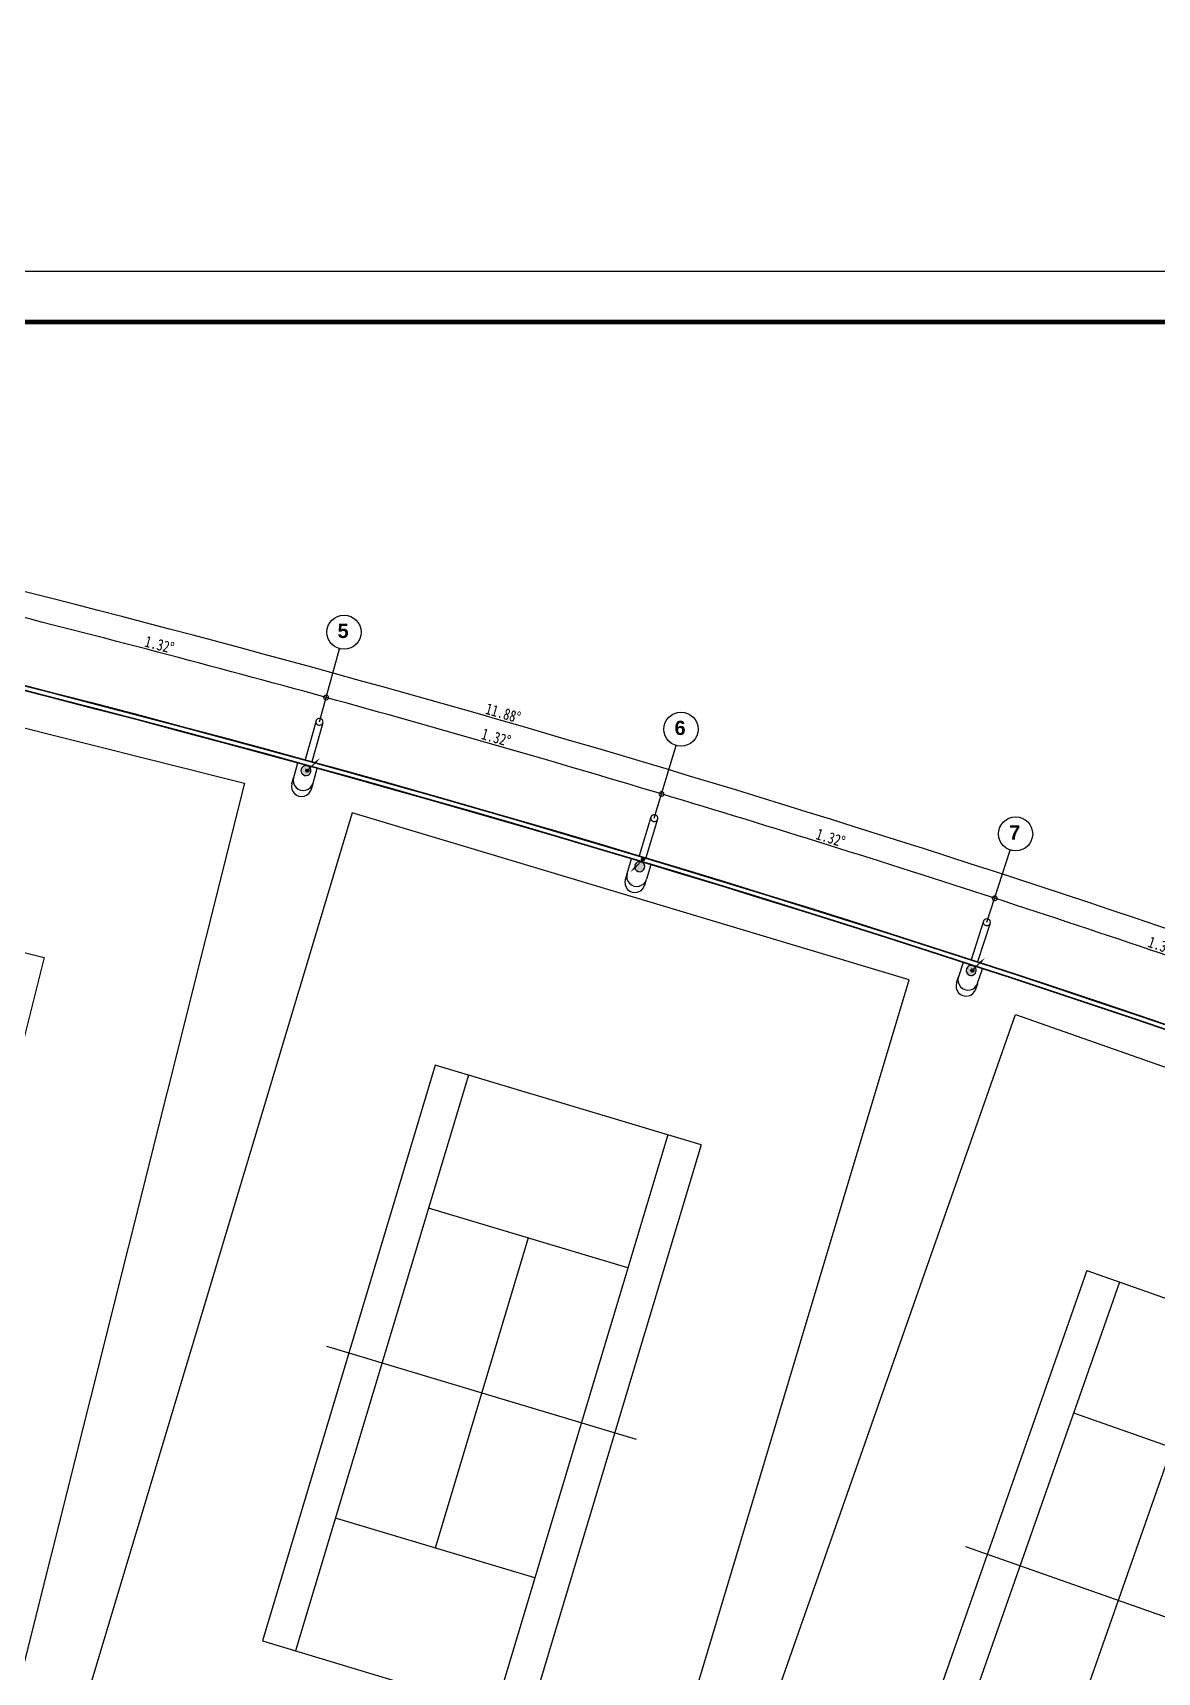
# Model space of a CAD drawing. Extents: x 23317406 to 24383751, y 42324270 to 43451021.
# Drawn here: x 23998013 to 24042480, y 42974335 to 43039150 of the extents above; entities that cross this region are included whole.
import ezdxf

# ---------------------------------------------------------------- set-up
doc = ezdxf.new("R2010")
doc.units = 0
doc.header["$MEASUREMENT"] = 0
doc.layers.get('0').update_dxf_attribs({"linetype": 'CONTINUOUS'})
doc.layers.get('DEFPOINTS').update_dxf_attribs({"linetype": 'CONTINUOUS'})
for name, color, linetype in [('FRAME', 7, 'CONTINUOUS'), ('场地', 5, 'CONTINUOUS'), ('墙', 7, 'CONTINUOUS'), ('柱填充', 8, 'CONTINUOUS'), ('柱形', 7, 'CONTINUOUS'), ('标注', 7, 'CONTINUOUS'), ('电-强电平面-设备', 4, 'CONTINUOUS'), ('电-接地防雷-箭头', 3, 'CONTINUOUS'), ('钢', 4, 'CONTINUOUS'), ('门窗', 7, 'CONTINUOUS')]:
    doc.layers.add(name, color=color, linetype=linetype)
doc.styles.add('IDQSTYLE', font='txt.shx', dxfattribs={"width": 0.7, "bigfont": 'hztxt.shx'})
doc.styles.add('Q200', font='SimSun.ttf', dxfattribs={"width": 0.8, "height": 450})
doc.styles.add('T-SG-01$0$Arial', font='ARIALBD.TTF')
doc.dimstyles.new('Q2', dxfattribs={"dimscale": 150, "dimtxt": 2.5, "dimasz": 2.5, "dimexe": 0, "dimexo": 0, "dimgap": 0.5, "dimtad": 1, "dimdec": 4, "dimdsep": 46, "dimtxsty": 'Q200', "dimblk1": 'DOTSMALL', "dimblk2": 'DOTSMALL', "dimsah": 1, "dimcen": 2.5, "dimadec": 0, "dimazin": 0, "dimtfac": 1, "dimtdec": 3, "dimtmove": 2, "dimatfit": 3, "dimldrblk": 'DOTSMALL', "dimfxl": 1, "dimtolj": 1, "dimtzin": 10, "dimarcsym": 0})

# ---------------------------------------------------------------- blocks, each defined once
blk = doc.blocks.new('_DOTSMALL')
at = {"color": 0, "linetype": 'ByBlock', "const_width": 0.5}
blk.add_lwpolyline([(-0.0625, 0, 1), (0.0625, 0, 1)], format="xyb", close=True, dxfattribs=at)
blk = doc.blocks.new('*D217')
at = {"color": 0, "linetype": 'ByBlock'}
blk.add_arc((23850579, 42364089), 599173, 71.96798, 73.28798, dxfattribs=at)
at = {"layer": 'DEFPOINTS', "color": 0, "linetype": 'ByBlock'}
for p in [(24023453, 42939869), (24022590, 42936996), (24031671, 42935240), (24036361, 42934783), (24035742, 42932881)]:
    blk.add_point(p, dxfattribs=at)
at = {"color": 0, "linetype": 'ByBlock', "xscale": 375, "yscale": 375, "zscale": 375}
for p, rotation in [((24022878, 42937954), 163.2879804353419), ((24036052, 42933832), 341.9679804354469)]:
    blk.add_blockref('_DOTSMALL', p, dxfattribs=dict(at, rotation=rotation))
at = {"color": 0, "linetype": 'ByBlock', "insert": (24029566, 42936217), "char_height": 450, "attachment_point": 5, "rotation": 342.62798, "style": 'Q200'}
blk.add_mtext('\\A1;1.32°', dxfattribs=at)
blk = doc.blocks.new('*D218')
at = {"color": 0, "linetype": 'ByBlock'}
blk.add_arc((23850579, 42364089), 599173, 70.64798, 71.96798, dxfattribs=at)
at = {"layer": 'DEFPOINTS', "color": 0, "linetype": 'ByBlock'}
for p in [(24036361, 42934783), (24035742, 42932881), (24049790, 42931295), (24044780, 42930916), (24048796, 42928465)]:
    blk.add_point(p, dxfattribs=at)
at = {"color": 0, "linetype": 'ByBlock', "xscale": 375, "yscale": 375, "zscale": 375}
for p, rotation in [((24036052, 42933832), 161.9679804351665), ((24049127, 42929408), 340.6479804352553)]:
    blk.add_blockref('_DOTSMALL', p, dxfattribs=dict(at, rotation=rotation))
at = {"color": 0, "linetype": 'ByBlock', "insert": (24042698, 42931942), "char_height": 450, "attachment_point": 5, "rotation": 341.30798, "style": 'Q200'}
blk.add_mtext('\\A1;1.32°', dxfattribs=at)
blk = doc.blocks.new('*D219')
at = {"color": 0, "linetype": 'ByBlock'}
blk.add_arc((23850579, 42364089), 599173, 73.28798, 74.60798, dxfattribs=at)
at = {"layer": 'DEFPOINTS', "color": 0, "linetype": 'ByBlock'}
for p in [(24009878, 42942735), (24009347, 42940806), (24023453, 42939869), (24018466, 42939260), (24022590, 42936996)]:
    blk.add_point(p, dxfattribs=at)
at = {"color": 0, "linetype": 'ByBlock', "xscale": 375, "yscale": 375, "zscale": 375}
for p, rotation in [((24009612, 42941770), 164.6079804353016), ((24022878, 42937954), 343.2879804355698)]:
    blk.add_blockref('_DOTSMALL', p, dxfattribs=dict(at, rotation=rotation))
at = {"color": 0, "linetype": 'ByBlock', "insert": (24016339, 42940189), "char_height": 450, "attachment_point": 5, "rotation": 343.94798, "style": 'Q200'}
blk.add_mtext('\\A1;1.32°', dxfattribs=at)
blk = doc.blocks.new('*D220')
at = {"color": 0, "linetype": 'ByBlock'}
blk.add_arc((23850579, 42364089), 599173, 74.60798, 75.92798, dxfattribs=at)
at = {"layer": 'DEFPOINTS', "color": 0, "linetype": 'ByBlock'}
for p in [(23996749, 42947221), (23996019, 42944311), (24005171, 42942975), (24009878, 42942735), (24009347, 42940806)]:
    blk.add_point(p, dxfattribs=at)
at = {"color": 0, "linetype": 'ByBlock', "xscale": 375, "yscale": 375, "zscale": 375}
for p, rotation in [((23996262, 42945281), 165.9279804355563), ((24009612, 42941770), 344.607980435464)]:
    blk.add_blockref('_DOTSMALL', p, dxfattribs=dict(at, rotation=rotation))
at = {"color": 0, "linetype": 'ByBlock', "insert": (24003024, 42943854), "char_height": 450, "attachment_point": 5, "rotation": 345.26798, "style": 'Q200'}
blk.add_mtext('\\A1;1.32°', dxfattribs=at)
blk = doc.blocks.new('*D224')
at = {"color": 0, "linetype": 'ByBlock'}
blk.add_arc((23850579, 42364089), 600173, 68.00798, 79.88798, dxfattribs=at)
at = {"layer": 'DEFPOINTS', "color": 0, "linetype": 'ByBlock'}
for p in [(23956128, 42955923), (23955602, 42952970), (24036361, 42934783), (24075704, 42921518), (24074581, 42918736)]:
    blk.add_point(p, dxfattribs=at)
at = {"color": 0, "linetype": 'ByBlock', "xscale": 375, "yscale": 375, "zscale": 375}
for p, rotation in [((23955953, 42954938), 169.8879804353919), ((24075330, 42920590), 338.0079804357749)]:
    blk.add_blockref('_DOTSMALL', p, dxfattribs=dict(at, rotation=rotation))
at = {"color": 0, "linetype": 'ByBlock', "insert": (24016615, 42941150), "char_height": 450, "attachment_point": 5, "rotation": 343.94798, "style": 'Q200'}
blk.add_mtext('\\A1;11.88°', dxfattribs=at)
blk = doc.blocks.new('A$C3C4F7BE9')
at = {"layer": '场地'}
for p, q in [((8126, 44745), (0, 4559)), ((30670, 40187), (8126, 44745)), ((22544, 0), (30670, 40187)), ((12314, 35109), (7603, 11811)), ((23067, 32935), (12314, 35109)), ((13657, 34838), (8946, 11539)), ((21724, 33206), (17012, 9908)), ((23067, 32935), (18355, 9636)), ((20637, 27830), (12570, 29461)), ((16603, 28646), (14066, 16100)), ((21603, 21105), (9067, 23640)), ((18100, 15284), (10033, 16915)), ((7603, 11811), (18355, 9636)), ((0, 4559), (22543, 0))]:
    blk.add_line(p, q, dxfattribs=at)
blk = doc.blocks.new('*X408')
at = {"color": 0, "linetype": 'Continuous'}
for p, q in [((192.6, 446.7), (193.9, 448)), ((192.7, 446.4), (194.2, 447.9)), ((192.7, 447.2), (193.3, 447.9)), ((192.8, 446.1), (194.5, 447.8)), ((193, 445.8), (194.7, 447.6)), ((193.2, 445.7), (194.9, 447.4)), ((193.5, 445.5), (195, 447.1)), ((193.9, 445.5), (195.1, 446.7)), ((194.6, 445.8), (194.8, 446))]:
    blk.add_line(p, q, dxfattribs=at)
blk = doc.blocks.new('HC000749')
at = {"color": 0, "linetype": 'Continuous'}
blk.add_line((0, -0.06), (3.11, 3.12), dxfattribs=at)
blk.add_lwpolyline([(3.11, 3.12, 0.8, 0, 0), (5.06, 5, 0, 0, 0)], format="xyseb", dxfattribs=at)
blk.add_circle((0, 0), 0.625, dxfattribs=at)
at = {"color": 0, "linetype": 'Continuous', "xscale": 0.5, "yscale": 0.5, "zscale": 0.5}
blk.add_blockref('*X408', (-96.92, -223.38), dxfattribs=at)
at = {"color": 0, "style": 'IDQSTYLE', "width": 0.7}
blk.add_attdef('PSFHATT', (7.06, -0.63), '', height=2.5, dxfattribs=at)
blk = doc.blocks.new('*X411')
at = {"color": 0, "linetype": 'Continuous'}
for p, q in [((192.6, 446.7), (193.9, 448)), ((192.7, 446.4), (194.2, 447.9)), ((192.7, 447.2), (193.3, 447.9)), ((192.8, 446.1), (194.5, 447.8)), ((193, 445.8), (194.7, 447.6)), ((193.2, 445.7), (194.9, 447.4)), ((193.5, 445.5), (195, 447.1)), ((193.9, 445.5), (195.1, 446.7)), ((194.6, 445.8), (194.8, 446))]:
    blk.add_line(p, q, dxfattribs=at)
blk = doc.blocks.new('HC000750')
at = {"color": 0, "linetype": 'Continuous'}
blk.add_line((0, -0.06), (-3.11, -3.23), dxfattribs=at)
blk.add_lwpolyline([(-3.11, -3.23, 0.8, 0, 0), (-5.06, -5.12, 0, 0, 0)], format="xyseb", dxfattribs=at)
blk.add_circle((0, 0), 0.625, dxfattribs=at)
at = {"color": 0, "linetype": 'Continuous', "xscale": 0.5, "yscale": 0.5, "zscale": 0.5}
blk.add_blockref('*X411', (-96.92, -223.38), dxfattribs=at)
at = {"color": 0, "style": 'IDQSTYLE', "width": 0.7}
blk.add_attdef('PSFHATT', (2.63, -5.12), '', height=2.5, dxfattribs=at)

msp = doc.modelspace()

# ---------------------------------------------------------------- hatches: boundary and pattern name
at = {"layer": '柱填充'}
h = msp.add_hatch(color=256, dxfattribs=at)
edge = h.paths.add_edge_path()
edge.add_arc((24022014.56577, 43006182.45633), 200, 73.2879804353, 253.2879804353)
edge.add_arc((24022014.56577, 43006182.45633), 200, 253.2879804353, 73.2879804353)
edge = h.paths.add_edge_path()
edge.add_arc((24008815.82399, 43009979.6482), 200, 74.607980435, 254.607980435)
edge.add_arc((24008815.82399, 43009979.6482), 200, 254.607980435, 74.607980435)
edge = h.paths.add_edge_path()
edge.add_arc((24035122.90296, 43002081.13043), 200, 251.9679804346, 71.9679804356, ccw=False)
edge.add_arc((24035122.90296, 43002081.13043), 200, 71.9679804356, 251.9679804346, ccw=False)
edge = h.paths.add_edge_path()
edge.add_arc((24048133.55825, 42997679.74078), 200, 250.6480223377, 70.648022337, ccw=False)
edge.add_arc((24048133.55825, 42997679.74078), 200, 70.648022337, 250.6480223377, ccw=False)
edge = h.paths.add_edge_path()
edge.add_arc((24061038.25228, 42992979.28139), 200, 69.3279804353, 249.3279804353)
edge.add_arc((24061038.25228, 42992979.28139), 200, 249.3279804353, 69.3279804353)

# ---------------------------------------------------------------- linework, layer by layer
for p, q in [((24009346.78326, 43011908.3329), (24010142.93315, 43014800.31011)), ((24022589.98058, 43008097.4383), (24023452.66492, 43010970.72487)), ((24035742.13467, 43003983.31195), (24036670.64516, 43006835.54881))]:
    msp.add_line(p, q)
at = {"color": 2}
for centre in [(24010322.09288, 43015451.09947), (24023646.76889, 43011617.21435), (24036879.59036, 43007477.39529)]:
    msp.add_circle(centre, 675, dxfattribs=at)
at = {"layer": 'FRAME'}
msp.add_lwpolyline([(23897901.89778, 42861519.9814), (23897901.89778, 43029719.9814), (24135701.89778, 43029719.9814), (24135701.89778, 42861519.9814)], close=True, dxfattribs=at)
at = {"layer": 'FRAME', "const_width": 180}
msp.add_lwpolyline([(23902901.89778, 42863519.9814), (23902901.89778, 43027719.9814), (24133701.89778, 43027719.9814), (24133701.89778, 42863519.9814)], close=True, dxfattribs=at)
at = {"layer": '墙'}
for points in [[(24008483.2198, 43010278.51407), (24008323.96667, 43009700.03451)], [(24009095.27257, 43009487.69705), (24009254.52571, 43010066.17661)], [(24021516.68962, 43005913.70501), (24021689.22652, 43006488.36245)], [(24022455.43628, 43006258.3133), (24022282.89937, 43005683.65585)], [(24034804.41765, 43002394.99899), (24034618.68855, 43001824.46866)], [(24035379.39549, 43001576.8299), (24035565.12459, 43002147.36024)]]:
    msp.add_lwpolyline(points, dxfattribs=at)
at = {"layer": '墙', "ltscale": 5000}
for start, end in [(67.1172342395, 67.1172342395), (66.2587266313, 66.2587266313), (64.4772342395, 64.4772342395), (64.9387266313, 64.9387266313)]:
    msp.add_arc((23850578.58196, 42857442.58139), 533172.67138, start, end, dxfattribs=at)
at = {"layer": '墙'}
for centre, radius, start, end in [((23850634.74669, 42857737.27781), 530172.67138, 79.4743453394, 79.4743453394), ((23850639.30178, 42857736.37231), 530172.67138, 78.1227654233, 78.1227654233), ((23850644.55659, 42857735.23786), 530172.67138, 77.5606287088, 77.5606287088), ((23850649.0789, 42857734.18074), 530172.67138, 76.2090487927, 76.2090487927), ((24008710.61091, 43009594.18294), 400, 164.6080222811, 344.6080222812), ((24021899.12334, 43005799.47592), 400, 163.2879385897, 343.2879385898), ((24035000.04686, 43001700.92044), 400, 161.9680222811, 341.9680222812)]:
    msp.add_arc(centre, radius, start, end, dxfattribs=at)
at = {"layer": '柱形'}
for centre, start, end in [((24008815.82399, 43009979.6482), 74.607980435, 254.607980435), ((24008815.82399, 43009979.6482), 74.607980435, 254.607980435), ((24008815.82399, 43009979.6482), 254.607980435, 74.607980435), ((24008815.82399, 43009979.6482), 254.607980435, 74.607980435), ((24022014.56577, 43006182.45633), 73.2879804353, 253.2879804353), ((24022014.56577, 43006182.45633), 73.2879804353, 253.2879804353), ((24022014.56577, 43006182.45633), 253.2879804353, 73.2879804353), ((24022014.56577, 43006182.45633), 253.2879804353, 73.2879804353), ((24035122.90296, 43002081.13043), 71.9679804356, 251.9679804346), ((24035122.90296, 43002081.13043), 71.9679804356, 251.9679804346), ((24035122.90296, 43002081.13043), 251.9679804346, 71.9679804356), ((24035122.90296, 43002081.13043), 251.9679804346, 71.9679804356)]:
    msp.add_arc(centre, 200, start, end, dxfattribs=at)
at = {"layer": '钢', "ltscale": 30}
for p, q in [((24009214.63202, 43011946.34299), (24008789.42032, 43010401.78138)), ((24009479.76842, 43011873.35198), (24009054.55672, 43010328.79037)), ((24022458.86527, 43008138.89973), (24021998.18541, 43006604.54331)), ((24022722.24987, 43008059.82034), (24022261.57001, 43006525.46392)), ((24035611.87444, 43004027.36863), (24035115.97093, 43002504.03175)), ((24035873.36745, 43003942.24281), (24035377.46394, 43002418.90593))]:
    msp.add_line(p, q, dxfattribs=at)
at = {"layer": '钢'}
for p, q in [((24008257.73954, 43009459.46522), (24008324.07125, 43009700.41276)), ((24009088.4211, 43009462.80766), (24009024.11578, 43009229.22092)), ((24021509.26572, 43005888.98032), (24021439.59615, 43005656.93703)), ((24022211.1468, 43005444.67639), (24022283.0118, 43005684.03185)), ((24034541.45099, 43001587.20514), (24034618.81044, 43001824.84169)), ((24035371.40487, 43001552.28251), (24035296.4087, 43001321.90562))]:
    msp.add_line(p, q, dxfattribs=at)
at = {"layer": '钢', "const_width": 50}
for points in [[(24009479.76842, 43011873.35198, -0.9999977471), (24009214.63202, 43011946.34299, -0.9999977471)], [(24022458.86527, 43008138.89973, 0.9999977471), (24022722.24987, 43008059.82034, 0.9999977471)], [(24035611.87444, 43004027.36863, 0.9999977471), (24035873.36745, 43003942.24281, 0.9999977471)]]:
    msp.add_lwpolyline(points, format="xyb", close=True, dxfattribs=at)
at = {"layer": '钢'}
for centre, start, end in [((24008643.83588, 43009353.26609), 164.6080222811, 344.6080222812), ((24021827.65017, 43005559.91086), 163.2879385897, 343.2879385898), ((24034922.24598, 43001463.33497), 161.9680222811, 341.9680222812)]:
    msp.add_arc(centre, 400, start, end, dxfattribs=at)
at = {"layer": '门窗'}
for radius, start, end in [(596572.67138, 69.332781864, 79.88798043549), (596552.67138, 69.33470292119, 79.88605953958), (596392.67138, 69.35007601767, 79.87068773395), (596372.67138, 69.35199823481, 79.86876567823)]:
    msp.add_arc((23850578.58196, 42435190.26996), radius, start, end, dxfattribs=at)

# ---------------------------------------------------------------- block references
at = {"layer": '场地', "xscale": -1}
for p, rotation in [((23994458.00846, 42965604.0693), 334.4959608708573), ((24042657.7844, 42950113.24273), 329.2159608708006)]:
    msp.add_blockref('A$C3C4F7BE9', p, dxfattribs=dict(at, rotation=rotation))
at = {"layer": '场地', "rotation": 354.7199999999434}
msp.add_blockref('A$C3C4F7BE9', (23998439.07979, 42964508.09611), dxfattribs=at)
at = {"layer": '电-强电平面-设备', "xscale": 100, "yscale": 100, "zscale": 100}
for p in [(24008870.20487, 43009979.8506), (24035167.50978, 43002078.65123)]:
    msp.add_blockref('HC000749', p, dxfattribs=at)
at = {"layer": '电-接地防雷-箭头', "color": 3, "xscale": 100, "yscale": 100, "zscale": 100}
msp.add_blockref('HC000750', (24022144.52002, 43006476.84545), dxfattribs=at)

# ---------------------------------------------------------------- texts
at = {"color": 3, "style": 'T-SG-01$0$Arial'}
for s, p in [('5', (24010067.30437, 43015222.55995)), ('6', (24023391.98038, 43011388.67483)), ('7', (24036624.80185, 43007248.85577))]:
    msp.add_text(s, height=562.5, dxfattribs=at).set_placement(p)

# ---------------------------------------------------------------- dimensions: what is measured, and where the dimension line sits
at = {"layer": '标注'}
for base, line1, line2, picture, middle in [((24036361.09672, 43005884.66513), ((23955601.70329, 43024071.14821), (23956128.42305, 43027024.54732)), ((24074580.75686, 42989837.5186), (24075704.1892, 42992619.22667)), '*D224', (24016615.27058, 43012251.13946)), ((24005171.16613, 43014076.28901), ((24009346.66766, 43011907.91296), (24009877.51132, 43013836.17773)), ((23996019.08986, 43015412.2994), (23996748.51389, 43018322.27201)), '*D220', (24003023.55877, 43014955.7508)), ((24018465.53849, 43010361.42706), ((24009346.66766, 43011907.91296), (24009877.51132, 43013836.17773)), ((24022589.98058, 43008097.4383), (24023452.66492, 43010970.72487)), '*D219', (24016338.7606, 43011290.12841)), ((24031670.8062, 43006341.29766), ((24035741.99984, 43003982.89778), (24036361.09672, 43005884.66513)), ((24022589.98058, 43008097.4383), (24023452.66492, 43010970.72487)), '*D217', (24029565.98655, 43007318.74568)), ((24044779.96068, 43002018.03448), ((24035741.99984, 43003982.89778), (24036361.09672, 43005884.66513)), ((24048795.74512, 42999566.47518), (24049789.85855, 43002396.97663)), '*D218', (24042698.21638, 43003043.71039))]:
    dim = msp.add_angular_dim_2l(base=base, line1=line1, line2=line2, dimstyle='Q2', override={"dimadec": 4, "dimazin": 2}, dxfattribs=at)
    dim.commit()
    dim.dimension.update_dxf_attribs({"geometry": picture, "text_midpoint": middle, "insert": (0, 71101.611)})

doc.saveas('drawing.dxf')
